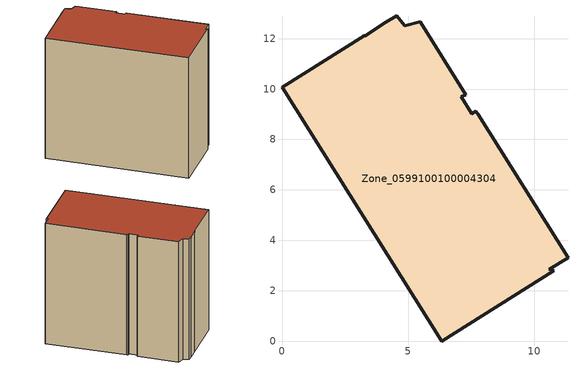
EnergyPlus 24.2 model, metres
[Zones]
Zone_0599100100004304
 floor ground (C_G): 3.25,12.1 3.3,12.12 4.12,12.65 4.54,12.91 4.87,12.52 5.47,12.67 7.29,9.77 7.1,9.7 7.51,9.03 7.67,9.12 7.75,9.03 11.33,3.31 10.6,2.86 10.76,2.79 6.32,0 0,10.06 z0
 wall outside (C_F): 6.32,0 10.76,2.79 10.6,2.86 11.33,3.31 7.75,9.03 7.67,9.12 7.51,9.03 7.1,9.7 7.29,9.77 5.47,12.67 4.87,12.52 4.54,12.91 4.12,12.65 3.3,12.12 3.25,12.1 0,10.06 6.32,0 z0:10.71
 roof outside (C_R): 4.12,12.65 3.3,12.12 3.25,12.1 0,10.06 6.32,0 10.76,2.79 10.6,2.86 11.33,3.31 7.75,9.03 7.67,9.12 7.51,9.03 7.1,9.7 7.29,9.77 5.47,12.67 4.87,12.52 4.54,12.91 z10.71
[BUILDING]
Pand.0599100100004304: North Axis=0; Terrain=City; Loads Convergence Tolerance Value=0.04; Temperature Convergence Tolerance Value=0.4; Solar Distribution=FullExterior; Maximum Number of Warmup Days=25; Minimum Number of Warmup Days=1
[Site:Location]
Rotterdam.The.Hague.AP_ZH_NLD Design_Conditions: Latitude=51.96; Longitude=4.45; Time Zone=1; Elevation=-4.5
[SITE:GROUNDTEMPERATURE:BUILDINGSURFACE]
18, 18, 18, 18, 18, 18, 18, 18, 18, 18, 18, 18
[MATERIAL] Thermal Absorptance=0.9; Solar Absorptance=0.7; Visible Absorptance=0.7
Name | Roughness | Thickness | Conductivity | Density | Specific Heat
G.TC.2006-2014 | MediumSmooth | 0.15 | 0.06 | 540 | 1210
F.TC.2006-2014 | Rough | 0.3 | 0.12 | 1920 | 840
R.TC.2006-2014 | MediumRough | 0.2 | 0.08 | 1500 | 1000
[CONSTRUCTION]
C_G: G.TC.2006-2014
C_F: F.TC.2006-2014
C_R: R.TC.2006-2014
[ZONE]
Zone_0599100100004304: Type=1; Multiplier=1; Ceiling Height=Autocalculate; Volume=Autocalculate; Floor Area=autocalculate; Part of Total Floor Area=Yes
[ZONEINFILTRATION:DESIGNFLOWRATE]
Infil_Zone_0599100100004304: Zone or ZoneList or Space or SpaceList=Zone_0599100100004304; Schedule=AlwaysOn; Design Flow Rate Calculation Method=Flow/Area; Flow Rate per Floor Area=0.0015; Constant Term Coefficient=1; Temperature Term Coefficient=0; Velocity Term Coefficient=0; Velocity Squared Term Coefficient=0
[HVACTEMPLATE:ZONE:IDEALLOADSAIRSYSTEM]
Zone_0599100100004304: Maximum Heating Supply Air Temperature=50; Minimum Cooling Supply Air Temperature=13; Maximum Heating Supply Air Humidity Ratio=0.0156; Minimum Cooling Supply Air Humidity Ratio=0.0077; Heating Limit=NoLimit; Cooling Limit=NoLimit; Dehumidification Control Type=ConstantSensibleHeatRatio; Cooling Sensible Heat Ratio=0.7; Dehumidification Setpoint=60; Humidification Control Type=None; Humidification Setpoint=30; Outdoor Air Method=None; Outdoor Air Flow Rate per Person=0.00944; Outdoor Air Flow Rate per Zone Floor Area=0; Outdoor Air Flow Rate per Zone=0; Demand Controlled Ventilation Type=None; Outdoor Air Economizer Type=NoEconomizer; Heat Recovery Type=None; Sensible Heat Recovery Effectiveness=0.7; Latent Heat Recovery Effectiveness=0.65
[ZONECONTROL:THERMOSTAT]
ThermostatControl_Zone_0599100100004304: Zone or ZoneList=Zone_0599100100004304; Control Type Schedule=DualSetpointControlType; Control 1=Thermostat_Zone_0599100100004304; Temperature Difference Between Cutout And Setpoint=0
[THERMOSTATSETPOINT:DUALSETPOINT]
Thermostat_Zone_0599100100004304: Heating Setpoint Temperature Schedule=HeatingSetpoint_Zone_0599100100004304; Cooling Setpoint Temperature Schedule=CoolingSetpoint_Zone_0599100100004304
[SCHEDULE:COMPACT]
HeatingSetpoint_Zone_0599100100004304: Through: 12/31, For: AllDays, Until: 24:00, 21
CoolingSetpoint_Zone_0599100100004304: Through: 12/31, For: AllDays, Until: 24:00, 24
DualSetpointControlType: Through: 12/31, For: AllDays, Until: 24:00, 4
AlwaysOn: Through: 12/31, For: AllDays, Until: 24:00, 1
